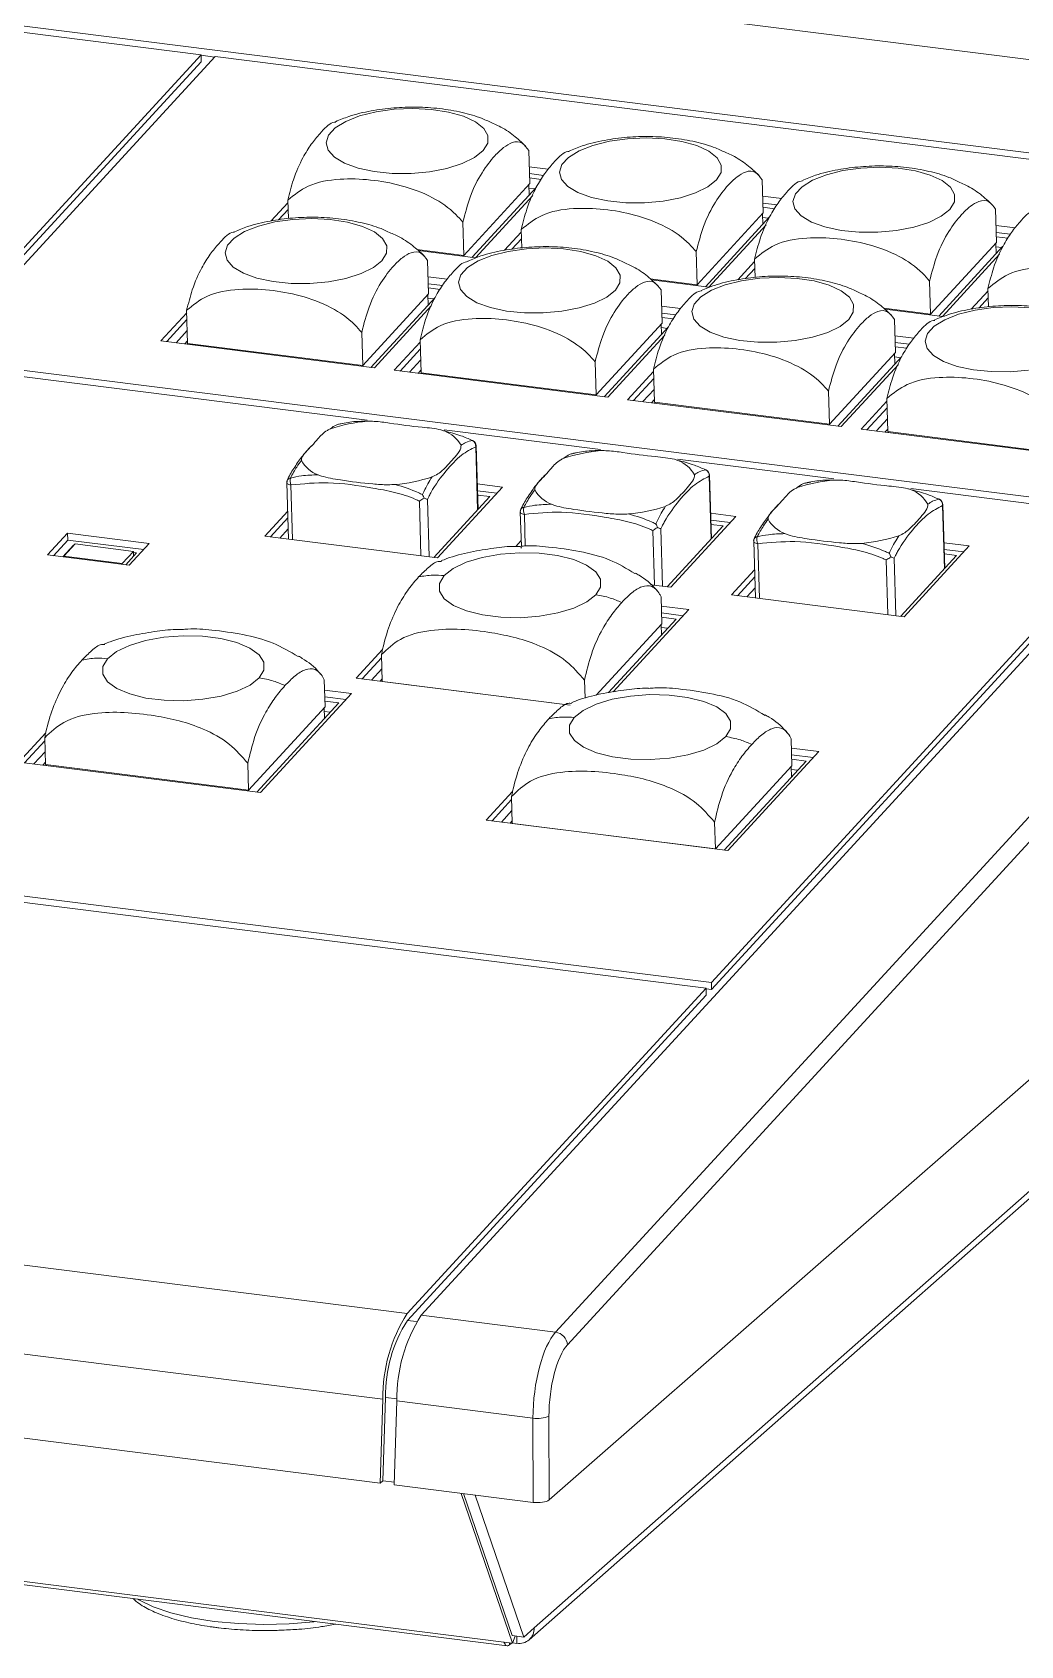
# Model space of a CAD drawing. Header units: millimetres. Extents: x 98 to 1129, y 87 to 737.
# Drawn here: x 976.7 to 1055.9, y 539.8 to 669.1 of the extents above; entities that cross this region are included whole.
import ezdxf

# ---------------------------------------------------------------- set-up
doc = ezdxf.new("R2010")
doc.units = ezdxf.units.MM

msp = doc.modelspace()

# ---------------------------------------------------------------- linework, layer by layer
at = {"color": 7, "linetype": 'Continuous', "lineweight": 15}
for p, q in [((1094.695, 662.092), (717.91, 709.563)), ((1088.548, 655.401), (711.763, 702.871)), ((746.745, 697.95), (990.234, 667.274)), ((990.234, 667.274), (967.938, 643.006)), ((990.25, 666.724), (990.234, 667.274)), ((990.25, 666.724), (967.982, 642.487)), ((969.061, 642.865), (991.356, 667.132)), ((991.328, 667.102), (990.235, 667.24)), ((991.356, 667.132), (1088.125, 654.94)), ((1007.894, 566.251), (1095.818, 661.951)), ((1016.588, 656.958), (1016.509, 659.615)), ((1018.654, 564.895), (1106.553, 660.598)), ((1107.514, 659.597), (1019.615, 563.894)), ((1018.076, 658.115), (1016.548, 658.308)), ((1016.588, 656.958), (1011.301, 651.203)), ((1017.699, 657.615), (1016.565, 657.758)), ((1017.503, 657.297), (1016.575, 657.414)), ((1035.297, 654.601), (1035.218, 657.258)), ((1011.963, 651.051), (1017.103, 656.646)), ((1012.244, 651.016), (1016.826, 656.004)), ((1016.526, 656.89), (1016.551, 656.045)), ((1016.534, 656.598), (1017.004, 656.539)), ((1036.784, 655.758), (1035.256, 655.951)), ((997.197, 655.427), (995.857, 653.968)), ((997.213, 654.877), (996.451, 654.048)), ((997.191, 655.627), (997.235, 654.152)), ((1035.297, 654.601), (1030.009, 648.846)), ((1035.234, 654.533), (1035.259, 653.688)), ((1036.407, 655.258), (1035.273, 655.401)), ((1036.211, 654.94), (1035.283, 655.057)), ((1054.005, 652.244), (1053.926, 654.9)), ((1011.301, 651.203), (1011.222, 653.859)), ((1015.905, 653.07), (1014.565, 651.611)), ((1015.899, 653.27), (1015.943, 651.795)), ((1030.671, 648.694), (1035.811, 654.289)), ((1030.952, 648.659), (1035.535, 653.647)), ((1035.243, 654.241), (1035.712, 654.182)), ((1055.493, 653.401), (1053.965, 653.594)), ((1015.921, 652.52), (1015.159, 651.69)), ((1054.005, 652.244), (1048.718, 646.489)), ((1049.379, 646.337), (1054.519, 651.932)), ((1053.942, 652.176), (1053.967, 651.331)), ((1053.951, 651.884), (1054.421, 651.825)), ((1055.116, 652.901), (1053.981, 653.044)), ((1054.919, 652.583), (1053.991, 652.7)), ((1011.301, 651.203), (1007.542, 651.677)), ((1007.633, 651.597), (1012.244, 651.016)), ((1008.481, 648.134), (1008.402, 650.79)), ((1011.274, 651.138), (1011.272, 651.207)), ((1030.009, 648.846), (1029.93, 651.502)), ((1034.613, 650.713), (1033.273, 649.254)), ((1034.607, 650.913), (1034.651, 649.438)), ((1049.66, 646.302), (1054.243, 651.29)), ((1009.969, 649.291), (1008.441, 649.483)), ((1030.009, 648.846), (1026.25, 649.32)), ((1026.341, 649.24), (1030.952, 648.659)), ((1034.629, 650.163), (1033.867, 649.333)), ((1008.481, 648.134), (1003.193, 642.379)), ((1008.418, 648.066), (1008.443, 647.221)), ((1009.592, 648.791), (1008.457, 648.934)), ((1009.395, 648.473), (1008.467, 648.59)), ((1018.138, 551.451), (1128.955, 648.419)), ((1027.189, 645.777), (1027.11, 648.433)), ((1029.983, 648.781), (1029.981, 648.85)), ((1048.718, 646.489), (1048.638, 649.145)), ((1053.321, 648.356), (1051.981, 646.897)), ((1053.315, 648.556), (1053.359, 647.081)), ((935.197, 646.618), (1003.552, 638.006)), ((989.089, 646.602), (987.018, 644.348)), ((989.083, 646.803), (989.162, 644.147)), ((1003.855, 642.227), (1008.995, 647.822)), ((1004.136, 642.192), (1008.719, 647.179)), ((1008.427, 647.774), (1008.897, 647.714)), ((1028.677, 646.934), (1027.149, 647.126)), ((1048.718, 646.489), (1044.958, 646.963)), ((1045.05, 646.883), (1049.66, 646.302)), ((1053.338, 647.806), (1052.575, 646.976)), ((989.105, 646.053), (987.485, 644.289)), ((1027.189, 645.777), (1021.902, 640.022)), ((1022.563, 639.87), (1027.704, 645.465)), ((1027.126, 645.709), (1027.152, 644.864)), ((1027.135, 645.417), (1027.605, 645.357)), ((1028.3, 646.434), (1027.165, 646.577)), ((1028.103, 646.116), (1027.176, 646.233)), ((1045.898, 643.42), (1045.818, 646.076)), ((1048.691, 646.424), (1048.689, 646.493)), ((987.018, 644.348), (1004.136, 642.192)), ((989.132, 645.173), (988.234, 644.195)), ((988.934, 644.107), (989.156, 644.348)), ((1003.193, 642.379), (989.162, 644.147)), ((989.227, 644.138), (989.229, 644.07)), ((1003.193, 642.379), (1003.114, 645.035)), ((1007.797, 644.245), (1005.726, 641.991)), ((1007.791, 644.446), (1007.871, 641.79)), ((1022.844, 639.835), (1027.427, 644.822)), ((1047.385, 644.577), (1045.857, 644.769)), ((1047.008, 644.077), (1045.874, 644.22)), ((1065.829, 630.673), (969.061, 642.865)), ((1007.814, 643.696), (1006.194, 641.932)), ((1007.84, 642.815), (1006.942, 641.838)), ((1045.898, 643.42), (1040.61, 637.665)), ((1041.272, 637.513), (1046.412, 643.108)), ((1045.835, 643.352), (1045.86, 642.507)), ((1045.843, 643.06), (1046.313, 643)), ((1046.812, 643.759), (1045.884, 643.876)), ((1003.167, 642.314), (1003.165, 642.382)), ((1005.726, 641.991), (1022.844, 639.835)), ((1007.643, 641.75), (1007.865, 641.991)), ((1021.902, 640.022), (1007.871, 641.79)), ((1007.936, 641.781), (1007.938, 641.713)), ((1021.902, 640.022), (1021.823, 642.678)), ((1026.506, 641.888), (1024.435, 639.634)), ((1026.5, 642.089), (1026.579, 639.433)), ((1041.553, 637.477), (1046.135, 642.465)), ((1026.522, 641.339), (1024.902, 639.575)), ((1026.548, 640.458), (1025.65, 639.481)), ((1040.61, 637.665), (1040.531, 640.321)), ((653.935, 639.93), (1030.72, 592.459)), ((1021.875, 639.957), (1021.873, 640.025)), ((1024.435, 639.634), (1041.553, 637.477)), ((1026.351, 639.393), (1026.573, 639.634)), ((1040.61, 637.665), (1026.579, 639.433)), ((1026.644, 639.424), (1026.646, 639.356)), ((1045.214, 639.531), (1043.143, 637.277)), ((1045.23, 638.982), (1043.61, 637.218)), ((1045.208, 639.732), (1045.287, 637.076)), ((1001.711, 637.749), (1001.307, 637.666)), ((1040.584, 637.6), (1040.582, 637.668)), ((1045.257, 638.101), (1044.359, 637.124)), ((1009.72, 637.229), (1022.26, 635.649)), ((1043.143, 637.277), (1060.261, 635.12)), ((1045.059, 637.036), (1045.281, 637.277)), ((1059.318, 635.308), (1045.287, 637.076)), ((1045.352, 637.067), (1045.354, 636.999)), ((1012.441, 630.841), (1012.289, 635.936)), ((1020.42, 635.392), (1020.016, 635.309)), ((1028.429, 634.872), (1040.968, 633.292)), ((997.123, 632.983), (997.258, 628.461)), ((1009.187, 626.958), (1014.404, 632.636)), ((1014.404, 632.636), (1012.38, 632.891)), ((1031.15, 628.484), (1030.998, 633.579)), ((1039.128, 633.035), (1038.724, 632.952)), ((1047.137, 632.515), (1065.406, 630.213)), ((1013.39, 631.874), (1008.906, 626.993)), ((1013.953, 632.145), (1012.397, 632.341)), ((1012.407, 631.998), (1013.39, 631.874)), ((1049.858, 626.127), (1049.706, 631.222)), ((997.191, 630.712), (995.343, 628.702)), ((997.207, 630.163), (995.81, 628.643)), ((1015.831, 630.626), (1015.913, 627.888)), ((1027.896, 624.6), (1033.113, 630.279)), ((1033.113, 630.279), (1031.089, 630.534)), ((1032.662, 629.788), (1031.105, 629.984)), ((1065.406, 630.213), (1031.143, 592.92)), ((979.541, 628.94), (977.937, 627.194)), ((986.089, 628.115), (979.541, 628.94)), ((979.557, 628.39), (979.541, 628.94)), ((995.343, 628.702), (1009.187, 626.958)), ((996.559, 628.549), (997.233, 629.283)), ((1027.615, 624.636), (1032.099, 629.517)), ((1032.099, 629.517), (1031.115, 629.641)), ((1065.423, 629.663), (1031.16, 592.37)), ((977.937, 627.194), (984.485, 626.369)), ((979.557, 628.39), (978.404, 627.135)), ((979.153, 627.041), (980.024, 627.989)), ((980.135, 628.072), (979.236, 627.093)), ((985.638, 627.624), (979.557, 628.39)), ((980.024, 627.989), (980.055, 627.985)), ((980.025, 627.952), (980.024, 627.989)), ((984.812, 627.482), (980.135, 628.072)), ((983.913, 626.504), (984.812, 627.482)), ((985.075, 627.352), (984.204, 626.404)), ((984.485, 626.369), (986.089, 628.115)), ((984.812, 627.482), (984.824, 627.079)), ((984.815, 627.385), (985.075, 627.352)), ((1015.899, 628.355), (1015.465, 627.883)), ((1015.915, 627.806), (1015.861, 627.747)), ((1034.539, 628.269), (1034.674, 623.746)), ((1046.604, 622.243), (1051.821, 627.922)), ((1051.821, 627.922), (1049.797, 628.177)), ((1051.37, 627.431), (1049.813, 627.627)), ((1049.823, 627.284), (1050.807, 627.16)), ((979.236, 627.093), (979.238, 627.03)), ((979.236, 627.093), (983.913, 626.504)), ((983.913, 626.504), (983.915, 626.441)), ((1034.607, 625.998), (1032.76, 623.988)), ((1050.807, 627.16), (1046.323, 622.279)), ((1026.261, 624.806), (1027.896, 624.6)), ((1034.624, 625.449), (1033.227, 623.929)), ((1016.538, 540.251), (1110.891, 623.462)), ((1016.949, 541.199), (1111.378, 624.477)), ((1027.174, 621.678), (1027.11, 623.832)), ((1032.76, 623.988), (1046.604, 622.243)), ((1033.975, 623.835), (1034.65, 624.569)), ((1028.319, 622.052), (1022.903, 616.157)), ((1023.275, 616.22), (1029.333, 622.814)), ((1029.333, 622.814), (1027.132, 623.091)), ((1028.882, 622.323), (1027.149, 622.542)), ((1027.159, 622.198), (1028.319, 622.052)), ((1027.174, 621.678), (1021.913, 615.951)), ((1027.112, 621.609), (1027.137, 620.765)), ((1027.118, 621.382), (1027.643, 621.316)), ((1004.785, 619.609), (1002.673, 617.312)), ((1004.708, 618.959), (1003.141, 617.253)), ((1004.701, 619.206), (1004.765, 617.052)), ((1000.182, 615.018), (1000.118, 617.172)), ((1002.673, 617.312), (1019.833, 615.15)), ((1003.889, 617.158), (1004.734, 618.078)), ((1004.59, 617.07), (1004.759, 617.254)), ((1019.837, 615.153), (1004.765, 617.052)), ((1004.83, 617.044), (1004.83, 617.04)), ((1021.02, 615.705), (1020.977, 617.156)), ((994.992, 608.155), (1002.288, 616.097)), ((1002.288, 616.097), (1000.142, 616.368)), ((1001.838, 615.607), (1000.159, 615.818)), ((1000.182, 615.018), (994.049, 608.343)), ((1001.274, 615.335), (994.711, 608.191)), ((1000.12, 614.95), (1000.145, 614.106)), ((1000.128, 614.658), (1000.598, 614.599)), ((1000.169, 615.474), (1001.274, 615.335)), ((629.987, 613.863), (1006.771, 566.392)), ((977.793, 612.95), (975.629, 610.595)), ((977.716, 612.299), (976.096, 610.536)), ((977.709, 612.547), (977.773, 610.393)), ((1037.599, 610.304), (1037.535, 612.458)), ((1039.758, 611.441), (1037.557, 611.718)), ((975.629, 610.595), (994.992, 608.155)), ((976.844, 610.442), (977.742, 611.419)), ((977.545, 610.353), (977.767, 610.595)), ((994.049, 608.343), (977.773, 610.393)), ((977.838, 610.385), (977.84, 610.316)), ((994.049, 608.343), (993.985, 610.496)), ((1032.18, 603.534), (1038.744, 610.679)), ((1032.461, 603.499), (1039.758, 611.441)), ((1039.307, 610.95), (1037.573, 611.168)), ((1038.744, 610.679), (1037.583, 610.825)), ((1031.143, 592.92), (900.934, 609.324)), ((1037.599, 610.304), (1031.466, 603.628)), ((1037.536, 610.236), (1037.561, 609.391)), ((1037.543, 610.009), (1038.068, 609.942)), ((994.022, 608.277), (994.02, 608.346)), ((1015.209, 608.236), (1013.098, 605.938)), ((1015.125, 607.833), (1015.189, 605.679)), ((1004.822, 559.526), (628.037, 606.997)), ((1015.132, 607.585), (1013.565, 605.879)), ((1015.159, 606.705), (1014.314, 605.785)), ((1013.098, 605.938), (1032.461, 603.499)), ((1015.014, 605.697), (1015.183, 605.881)), ((1031.466, 603.628), (1015.189, 605.679)), ((1015.254, 605.671), (1015.254, 605.667)), ((1031.466, 603.628), (1031.401, 605.782)), ((1031.437, 603.628), (1031.437, 603.632)), ((1004.608, 552.8), (627.823, 600.27)), ((1030.72, 592.459), (1006.771, 566.392)), ((1030.737, 591.91), (1030.72, 592.459)), ((1031.16, 592.37), (1030.721, 592.425)), ((1031.16, 592.37), (1031.143, 592.92)), ((1030.737, 591.91), (1006.788, 565.843)), ((1014.519, 540.064), (643.495, 586.808)), ((643.742, 586.514), (1014.766, 539.77)), ((1007.894, 566.251), (1018.654, 564.895)), ((1004.822, 559.526), (1004.608, 552.8)), ((1005.033, 559.663), (1004.821, 552.988)), ((1005.73, 552.659), (1005.945, 559.385)), ((1016.842, 558.012), (1005.945, 559.385)), ((1016.852, 551.257), (1016.842, 558.012)), ((1018.128, 558.155), (1018.138, 551.451)), ((1004.608, 552.8), (1004.821, 552.988)), ((1005.737, 552.872), (1004.821, 552.988)), ((1016.852, 551.257), (1005.73, 552.659)), ((1011.099, 551.982), (1015.201, 539.978)), ((1015.175, 540.577), (1011.286, 551.959)), ((1016.111, 540.46), (1012.222, 551.841)), ((1016.111, 540.46), (1015.175, 540.577)), ((1015.409, 540.548), (1015.201, 539.978)), ((1016.111, 540.46), (1016.949, 541.199)), ((1015.201, 539.978), (1014.519, 540.064)), ((1015.118, 539.988), (1014.954, 539.844)), ((1015.546, 539.961), (1015.211, 540.004))]:
    msp.add_line(p, q, dxfattribs=at)
at = {"color": 8, "linetype": 'Continuous', "lineweight": 15}
for p, q in [((1012.408, 630.805), (1012.257, 635.863)), ((997.446, 632.806), (997.577, 628.42)), ((1031.116, 628.448), (1030.966, 633.506)), ((1007.867, 627.124), (1007.736, 631.509)), ((1008.38, 631.642), (1008.517, 627.042)), ((1049.825, 626.091), (1049.674, 631.149)), ((1016.155, 630.449), (1016.23, 627.91)), ((1026.575, 624.767), (1026.444, 629.152)), ((1027.088, 629.285), (1027.225, 624.685)), ((1034.863, 628.092), (1034.994, 623.706)), ((1045.283, 622.41), (1045.153, 626.795)), ((1045.797, 626.928), (1045.934, 622.328)), ((1006.788, 565.843), (1007.518, 565.751)), ((1005.033, 559.663), (1005.951, 559.548)), ((1014.954, 539.844), (1014.954, 540.009)), ((1015.546, 540.531), (1015.546, 539.961))]:
    msp.add_line(p, q, dxfattribs=at)
at = {"color": 7, "linetype": 'Continuous', "lineweight": 15, "flags": 128}
for points in [[(1012.848, 659.603), (1012.156, 659.048), (1011.173, 658.565), (1009.953, 658.179), (1008.561, 657.911), (1007.072, 657.775), (1005.567, 657.78), (1004.127, 657.924), (1002.829, 658.199), (1001.744, 658.592), (1000.929, 659.08), (1000.429, 659.638), (1000.271, 660.236), (1000.463, 660.84), (1000.995, 661.419), (1001.838, 661.941), (1002.947, 662.379), (1004.262, 662.708), (1005.712, 662.911), (1007.219, 662.977), (1008.702, 662.903), (1010.08, 662.692), (1011.28, 662.355), (1012.237, 661.912), (1012.898, 661.385), (1013.23, 660.803), (1013.213, 660.198), (1012.848, 659.603)], [(1031.556, 657.246), (1030.864, 656.691), (1029.881, 656.208), (1028.661, 655.822), (1027.269, 655.554), (1025.781, 655.418), (1024.276, 655.423), (1022.835, 655.566), (1021.537, 655.842), (1020.452, 656.235), (1019.637, 656.723), (1019.137, 657.281), (1018.979, 657.878), (1019.171, 658.483), (1019.703, 659.062), (1020.546, 659.584), (1021.655, 660.022), (1022.97, 660.351), (1024.42, 660.554), (1025.927, 660.62), (1027.41, 660.546), (1028.789, 660.335), (1029.988, 659.998), (1030.945, 659.555), (1031.607, 659.028), (1031.938, 658.446), (1031.921, 657.841), (1031.556, 657.246)], [(1050.265, 654.889), (1049.572, 654.334), (1048.59, 653.851), (1047.369, 653.465), (1045.978, 653.197), (1044.489, 653.061), (1042.984, 653.066), (1041.544, 653.209), (1040.246, 653.485), (1039.16, 653.878), (1038.346, 654.366), (1037.846, 654.924), (1037.687, 655.521), (1037.879, 656.126), (1038.411, 656.705), (1039.255, 657.227), (1040.364, 657.665), (1041.679, 657.994), (1043.129, 658.197), (1044.636, 658.263), (1046.118, 658.189), (1047.497, 657.978), (1048.697, 657.641), (1049.653, 657.198), (1050.315, 656.671), (1050.646, 656.089), (1050.629, 655.484), (1050.265, 654.889)], [(1004.741, 650.778), (1004.048, 650.224), (1003.066, 649.74), (1001.845, 649.354), (1000.454, 649.086), (998.965, 648.951), (997.46, 648.955), (996.02, 649.099), (994.722, 649.375), (993.636, 649.767), (992.821, 650.256), (992.322, 650.814), (992.163, 651.411), (992.355, 652.015), (992.887, 652.595), (993.731, 653.117), (994.84, 653.555), (996.155, 653.884), (997.605, 654.087), (999.112, 654.153), (1000.594, 654.078), (1001.973, 653.867), (1003.173, 653.531), (1004.129, 653.087), (1004.791, 652.56), (1005.122, 651.979), (1005.105, 651.374), (1004.741, 650.778)], [(1023.449, 648.421), (1022.757, 647.867), (1021.774, 647.383), (1020.554, 646.997), (1019.162, 646.729), (1017.673, 646.594), (1016.168, 646.598), (1014.728, 646.742), (1013.43, 647.018), (1012.344, 647.41), (1011.53, 647.899), (1011.03, 648.457), (1010.872, 649.054), (1011.064, 649.658), (1011.596, 650.238), (1012.439, 650.76), (1013.548, 651.198), (1014.863, 651.527), (1016.313, 651.73), (1017.82, 651.796), (1019.303, 651.721), (1020.681, 651.51), (1021.881, 651.174), (1022.838, 650.73), (1023.499, 650.203), (1023.831, 649.622), (1023.814, 649.017), (1023.449, 648.421)], [(1042.157, 646.064), (1041.465, 645.51), (1040.482, 645.026), (1039.262, 644.64), (1037.87, 644.372), (1036.381, 644.237), (1034.877, 644.241), (1033.436, 644.385), (1032.138, 644.661), (1031.053, 645.053), (1030.238, 645.542), (1029.738, 646.1), (1029.58, 646.697), (1029.772, 647.301), (1030.304, 647.88), (1031.147, 648.403), (1032.256, 648.841), (1033.571, 649.17), (1035.021, 649.373), (1036.528, 649.439), (1038.011, 649.364), (1039.389, 649.153), (1040.589, 648.817), (1041.546, 648.373), (1042.208, 647.846), (1042.539, 647.265), (1042.522, 646.66), (1042.157, 646.064)], [(1056.578, 642.015), (1055.09, 641.88), (1053.585, 641.884), (1052.145, 642.028), (1050.847, 642.304), (1049.761, 642.696), (1048.946, 643.185), (1048.446, 643.743), (1048.288, 644.34), (1048.48, 644.944), (1049.012, 645.523), (1049.856, 646.046), (1050.965, 646.484), (1052.28, 646.813), (1053.73, 647.016), (1055.237, 647.082), (1056.719, 647.007)], [(1012.006, 636.373), (1012.003, 636.374), (1011.987, 636.372)], [(1030.714, 634.015), (1030.711, 634.017), (1030.695, 634.014)], [(1049.422, 631.658), (1049.419, 631.66), (1049.403, 631.657)], [(1009.728, 625.535), (1010.453, 626.11), (1011.49, 626.606), (1012.777, 626.996), (1014.24, 627.257), (1015.795, 627.372), (1017.35, 627.337), (1018.816, 627.152), (1020.107, 626.829), (1021.148, 626.386), (1021.879, 625.849), (1022.257, 625.25), (1022.26, 624.622), (1021.889, 624.003)], [(1021.889, 624.003), (1021.164, 623.428), (1020.127, 622.932), (1018.84, 622.542), (1017.377, 622.281), (1015.822, 622.166), (1014.267, 622.201), (1012.801, 622.386), (1011.51, 622.709), (1010.469, 623.152), (1009.738, 623.689), (1009.36, 624.288), (1009.357, 624.916), (1009.728, 625.535)], [(982.736, 618.876), (983.461, 619.45), (984.498, 619.947), (985.785, 620.337), (987.248, 620.597), (988.803, 620.713), (990.358, 620.678), (991.824, 620.493), (993.115, 620.17), (994.156, 619.727), (994.887, 619.19), (995.265, 618.59), (995.268, 617.963), (994.897, 617.344)], [(994.897, 617.344), (994.172, 616.769), (993.135, 616.272), (991.848, 615.883), (990.385, 615.622), (988.83, 615.506), (987.275, 615.542), (985.809, 615.726), (984.518, 616.05), (983.477, 616.492), (982.746, 617.029), (982.368, 617.629), (982.365, 618.257), (982.736, 618.876)], [(1020.153, 614.162), (1020.878, 614.736), (1021.914, 615.233), (1023.201, 615.623), (1024.665, 615.883), (1026.219, 615.999), (1027.775, 615.964), (1029.24, 615.779), (1030.531, 615.456), (1031.573, 615.013), (1032.304, 614.476), (1032.682, 613.876), (1032.685, 613.249), (1032.313, 612.63)], [(1032.313, 612.63), (1031.588, 612.055), (1030.552, 611.558), (1029.265, 611.169), (1027.801, 610.908), (1026.247, 610.792), (1024.691, 610.828), (1023.226, 611.012), (1021.935, 611.335), (1020.893, 611.778), (1020.163, 612.315), (1019.785, 612.915), (1019.781, 613.543), (1020.153, 614.162)], [(1014.519, 540.064), (1014.559, 539.966), (1014.604, 539.886), (1014.654, 539.827), (1014.709, 539.788), (1014.767, 539.77), (1014.828, 539.773), (1014.89, 539.798), (1014.954, 539.844)]]:
    msp.add_lwpolyline(points, dxfattribs=at)
at = {"color": 8, "linetype": 'Continuous', "lineweight": 15, "flags": 128}
for points in [[(1012.289, 635.936), (1012.283, 635.901), (1012.257, 635.863)], [(997.446, 632.806), (997.359, 632.821), (997.281, 632.843), (997.216, 632.871), (997.167, 632.903), (997.136, 632.94), (997.123, 632.978), (997.123, 632.983)], [(1030.998, 633.579), (1030.991, 633.544), (1030.966, 633.506)], [(1049.706, 631.222), (1049.699, 631.187), (1049.674, 631.149)], [(1016.155, 630.449), (1016.067, 630.464), (1015.989, 630.486), (1015.925, 630.514), (1015.876, 630.546), (1015.844, 630.583), (1015.831, 630.621), (1015.831, 630.626)], [(1034.863, 628.092), (1034.775, 628.107), (1034.697, 628.129), (1034.633, 628.157), (1034.584, 628.189), (1034.552, 628.226), (1034.54, 628.264), (1034.539, 628.269)], [(985.178, 543.497), (985.247, 543.456), (986.392, 542.896), (987.811, 542.411), (989.462, 542.016), (991.293, 541.722), (993.25, 541.539), (995.273, 541.471), (997.299, 541.522), (999.269, 541.689), (999.402, 541.705)]]:
    msp.add_lwpolyline(points, dxfattribs=at)
at = {"color": 7, "linetype": 'Continuous', "lineweight": 15}
for centre, radius, start, end in [((1004.662, 625.118), 12.841, 94.91646, 108.40728), ((1008.806, 634.693), 2.614, 29.5746, 69.00981), ((1011.745, 635.917), 0.515, 353.96872, 62.07439), ((1011.79, 635.921), 0.5, 1.70723, 64.4278), ((1023.371, 622.761), 12.842, 94.9166, 108.40714), ((1000.552, 636.057), 2.614, 209.57473, 249.01015), ((1027.514, 632.336), 2.614, 29.57425, 69.01016), ((1030.454, 633.56), 0.515, 353.97296, 62.07243), ((1030.498, 633.564), 0.5, 1.70723, 64.4278), ((997.623, 632.997), 0.5, 154.50272, 181.70723), ((998.271, 633.152), 0.894, 166.45166, 202.77942), ((1004.696, 645.632), 12.841, 274.91635, 288.40757), ((1019.26, 633.7), 2.614, 209.57513, 249.00975), ((1042.079, 620.404), 12.841, 94.91642, 108.40749), ((1046.223, 629.978), 2.614, 29.57535, 69.00956), ((1023.404, 643.274), 12.841, 274.91623, 288.40769), ((1049.162, 631.203), 0.515, 353.96938, 62.07601), ((1049.206, 631.207), 0.5, 1.70723, 64.4278), ((1016.331, 630.64), 0.5, 154.50272, 181.70723), ((1016.979, 630.795), 0.894, 166.4448, 202.78629), ((1037.968, 631.343), 2.614, 209.57403, 249.01035), ((1035.039, 628.283), 0.5, 154.50272, 181.70723), ((1035.687, 628.438), 0.894, 166.4467, 202.78438), ((1042.112, 640.918), 12.841, 274.91641, 288.40734), ((1016.988, 559.782), 12.168, 147.09497, 181.2044), ((1015.982, 559.893), 10.951, 147.09484, 181.20447), ((1018.11, 559.641), 12.168, 147.09497, 181.2044), ((1018.501, 563.787), 1.119, 5.47343, 82.16985), ((1017.205, 560.601), 2.614, 262.00382, 290.66378), ((1015.729, 541.169), 1.221, 261.39883, 1.41996)]:
    msp.add_arc(centre, radius, start, end, dxfattribs=at)
at = {"color": 8, "linetype": 'Continuous', "lineweight": 15}
for centre, radius, start, end in [((997.421, 633.078), 0.284, 93.97553, 151.68524), ((1016.131, 630.719), 0.286, 94.19539, 151.46161), ((1034.839, 628.362), 0.286, 94.19819, 151.4588)]:
    msp.add_arc(centre, radius, start, end, dxfattribs=at)
at = {"color": 7, "linetype": 'Continuous', "lineweight": 15}
for centre, major_axis, ratio, start_param, end_param in [((1018.981, 559.379), (0.581, 5.974), 0.3446999, 0.4289009, 1.8351393), ((1019.915, 559.294), (0.456, 4.982), 0.3469119, 0.4268533, 1.8330918), ((1017.204, 551.571), (1, 0), 0.3348056, 4.3526198, 5.9177874)]:
    msp.add_ellipse(centre, major_axis=major_axis, ratio=ratio, start_param=start_param, end_param=end_param, dxfattribs=at)
for points, knots in [([(1013.657, 661.769), (1013.365, 661.909), (1012.576, 662.287), (1011.143, 662.689), (1009.381, 663), (1007.528, 663.114), (1005.674, 663.053), (1003.839, 662.801), (1002.266, 662.448), (1001.37, 662.067), (1001.025, 661.92)], [0, 0, 0, 0, 0.0781165, 0.2113512, 0.353409, 0.4921999, 0.6284359, 0.7663633, 0.9100121, 1, 1, 1, 1]), ([(1001.037, 661.891), (1000.961, 661.882), (1000.549, 661.837), (999.876, 661.104), (999.071, 660.151), (998.344, 658.983), (997.666, 657.498), (997.333, 656.188), (997.191, 655.627)], [0, 0, 0, 0, 0.0567129, 0.3069664, 0.4718709, 0.6395977, 0.8456987, 1, 1, 1, 1]), ([(1016.242, 659.982), (1015.931, 660.269), (1015.278, 660.872), (1014.393, 661.449), (1013.815, 661.7), (1013.657, 661.769)], [0, 0, 0, 0, 0.3978011, 0.8353366, 1, 1, 1, 1]), ([(1011.222, 653.859), (1011.407, 654.559), (1011.828, 656.153), (1012.759, 657.919), (1013.671, 659.108), (1014.487, 659.885), (1015.234, 660.329), (1015.955, 660.364), (1016.343, 659.839), (1016.509, 659.615)], [0, 0, 0, 0, 0.1399621, 0.3190156, 0.4996804, 0.6187294, 0.739816, 0.8886059, 1, 1, 1, 1]), ([(1019.746, 659.534), (1019.67, 659.525), (1019.257, 659.48), (1018.584, 658.747), (1017.779, 657.794), (1017.052, 656.626), (1016.375, 655.141), (1016.041, 653.831), (1015.899, 653.27)], [0, 0, 0, 0, 0.0567129, 0.3069664, 0.4718709, 0.6395977, 0.8456987, 1, 1, 1, 1]), ([(1032.365, 659.412), (1032.074, 659.552), (1031.284, 659.93), (1029.851, 660.332), (1028.089, 660.643), (1026.237, 660.757), (1024.382, 660.696), (1022.548, 660.444), (1020.975, 660.091), (1020.078, 659.71), (1019.733, 659.563)], [0, 0, 0, 0, 0.07811649, 0.21135011, 0.35340904, 0.49219994, 0.62843491, 0.76636324, 0.9100121, 1, 1, 1, 1]), ([(1034.95, 657.625), (1034.639, 657.912), (1033.986, 658.515), (1033.102, 659.092), (1032.523, 659.343), (1032.365, 659.412)], [0, 0, 0, 0, 0.3978011, 0.8353366, 1, 1, 1, 1]), ([(1051.074, 657.055), (1050.782, 657.195), (1049.992, 657.573), (1048.559, 657.975), (1046.797, 658.286), (1044.945, 658.4), (1043.09, 658.339), (1041.256, 658.087), (1039.683, 657.734), (1038.786, 657.353), (1038.441, 657.206)], [0, 0, 0, 0, 0.0781175, 0.211351, 0.3534097, 0.4922005, 0.6284353, 0.7663635, 0.9100122, 1, 1, 1, 1]), ([(997.191, 655.627), (997.705, 656.043), (998.878, 656.992), (1001.283, 657.38), (1003.814, 657.309), (1006.326, 656.849), (1008.693, 656.001), (1010.349, 654.862), (1011.038, 654.071), (1011.222, 653.859)], [0, 0, 0, 0, 0.1399596, 0.3190097, 0.4793522, 0.6398198, 0.80781, 0.9487287, 1, 1, 1, 1]), ([(1029.93, 651.502), (1030.115, 652.202), (1030.537, 653.796), (1031.467, 655.562), (1032.38, 656.751), (1033.195, 657.528), (1033.942, 657.972), (1034.664, 658.007), (1035.051, 657.482), (1035.218, 657.258)], [0, 0, 0, 0, 0.1399621, 0.3190156, 0.4996804, 0.6187294, 0.739816, 0.8886059, 1, 1, 1, 1]), ([(1038.454, 657.177), (1038.378, 657.168), (1037.966, 657.123), (1037.293, 656.39), (1036.487, 655.437), (1035.761, 654.269), (1035.083, 652.784), (1034.75, 651.474), (1034.607, 650.913)], [0, 0, 0, 0, 0.0567129, 0.3069664, 0.4718709, 0.6395977, 0.8456987, 1, 1, 1, 1]), ([(1053.658, 655.268), (1053.347, 655.555), (1052.695, 656.158), (1051.81, 656.735), (1051.232, 656.986), (1051.074, 657.055)], [0, 0, 0, 0, 0.3978028, 0.8353401, 1, 1, 1, 1]), ([(1048.638, 649.145), (1048.823, 649.845), (1049.245, 651.439), (1050.175, 653.205), (1051.088, 654.394), (1051.904, 655.171), (1052.651, 655.615), (1053.372, 655.65), (1053.76, 655.125), (1053.926, 654.9)], [0, 0, 0, 0, 0.1399621, 0.3190156, 0.4996804, 0.6187294, 0.739816, 0.8886059, 1, 1, 1, 1]), ([(1015.899, 653.27), (1016.413, 653.686), (1017.586, 654.635), (1019.991, 655.023), (1022.522, 654.952), (1025.034, 654.492), (1027.401, 653.644), (1029.058, 652.505), (1029.746, 651.714), (1029.93, 651.502)], [0, 0, 0, 0, 0.1399589, 0.3190098, 0.4793523, 0.639819, 0.8078092, 0.9487287, 1, 1, 1, 1]), ([(1057.162, 654.82), (1057.086, 654.811), (1056.674, 654.766), (1056.001, 654.033), (1055.195, 653.08), (1054.469, 651.912), (1053.791, 650.427), (1053.458, 649.117), (1053.315, 648.556)], [0, 0, 0, 0, 0.0567129, 0.3069664, 0.4718709, 0.6395977, 0.8456987, 1, 1, 1, 1]), ([(992.93, 653.066), (992.854, 653.058), (992.442, 653.013), (991.769, 652.28), (990.963, 651.327), (990.237, 650.159), (989.559, 648.674), (989.226, 647.364), (989.083, 646.803)], [0, 0, 0, 0, 0.0567127, 0.3069664, 0.4718709, 0.6395978, 0.8456988, 1, 1, 1, 1]), ([(1005.55, 652.945), (1005.258, 653.084), (1004.468, 653.463), (1003.035, 653.865), (1001.273, 654.175), (999.421, 654.29), (997.566, 654.229), (995.732, 653.976), (994.159, 653.624), (993.262, 653.242), (992.917, 653.096)], [0, 0, 0, 0, 0.07811648, 0.2113512, 0.35340901, 0.49219988, 0.62843589, 0.76636334, 0.91001211, 1, 1, 1, 1]), ([(1008.134, 651.158), (1007.823, 651.445), (1007.171, 652.048), (1006.286, 652.625), (1005.708, 652.876), (1005.55, 652.945)], [0, 0, 0, 0, 0.3978012, 0.8353368, 1, 1, 1, 1]), ([(1024.258, 650.588), (1023.966, 650.727), (1023.177, 651.106), (1021.744, 651.508), (1019.981, 651.818), (1018.129, 651.933), (1016.274, 651.872), (1014.44, 651.619), (1012.867, 651.267), (1011.971, 650.885), (1011.625, 650.739)], [0, 0, 0, 0, 0.0781165, 0.2113501, 0.353409, 0.4921999, 0.6284349, 0.7663633, 0.9100121, 1, 1, 1, 1]), ([(1034.607, 650.913), (1035.122, 651.329), (1036.294, 652.278), (1038.699, 652.666), (1041.23, 652.595), (1043.742, 652.135), (1046.109, 651.287), (1047.766, 650.148), (1048.455, 649.357), (1048.638, 649.145)], [0, 0, 0, 0, 0.1399596, 0.3190097, 0.4793522, 0.639819, 0.8078092, 0.9487287, 1, 1, 1, 1]), ([(1003.114, 645.035), (1003.299, 645.734), (1003.721, 647.329), (1004.651, 649.095), (1005.564, 650.283), (1006.38, 651.06), (1007.127, 651.505), (1007.848, 651.54), (1008.236, 651.015), (1008.402, 650.79)], [0, 0, 0, 0, 0.1399621, 0.3190154, 0.4996802, 0.6187292, 0.7398159, 0.8886058, 1, 1, 1, 1]), ([(1011.638, 650.709), (1011.562, 650.701), (1011.15, 650.656), (1010.477, 649.923), (1009.671, 648.97), (1008.945, 647.802), (1008.267, 646.317), (1007.934, 645.007), (1007.791, 644.446)], [0, 0, 0, 0, 0.0567127, 0.3069664, 0.4718709, 0.6395978, 0.8456988, 1, 1, 1, 1]), ([(1026.842, 648.801), (1026.532, 649.088), (1025.879, 649.691), (1024.994, 650.268), (1024.416, 650.519), (1024.258, 650.588)], [0, 0, 0, 0, 0.3978012, 0.8353368, 1, 1, 1, 1]), ([(1021.823, 642.678), (1022.008, 643.377), (1022.429, 644.972), (1023.36, 646.738), (1024.272, 647.926), (1025.088, 648.703), (1025.835, 649.148), (1026.556, 649.183), (1026.944, 648.658), (1027.11, 648.433)], [0, 0, 0, 0, 0.1399621, 0.3190154, 0.4996802, 0.6187292, 0.7398159, 0.8886058, 1, 1, 1, 1]), ([(1042.966, 648.231), (1042.674, 648.37), (1041.885, 648.749), (1040.452, 649.151), (1038.69, 649.461), (1036.837, 649.576), (1034.983, 649.515), (1033.149, 649.262), (1031.576, 648.909), (1030.679, 648.528), (1030.334, 648.382)], [0, 0, 0, 0, 0.0781175, 0.211351, 0.3534097, 0.4922005, 0.6284353, 0.7663636, 0.9100122, 1, 1, 1, 1]), ([(1053.315, 648.556), (1053.83, 648.972), (1055.003, 649.921), (1057.407, 650.309), (1059.938, 650.238), (1062.45, 649.778), (1064.817, 648.93), (1066.474, 647.791), (1067.163, 647), (1067.347, 646.788)], [0, 0, 0, 0, 0.1399596, 0.3190097, 0.4793522, 0.6398198, 0.8078092, 0.9487287, 1, 1, 1, 1]), ([(989.083, 646.803), (989.598, 647.219), (990.77, 648.167), (993.175, 648.556), (995.706, 648.484), (998.218, 648.025), (1000.585, 647.177), (1002.242, 646.038), (1002.931, 645.246), (1003.114, 645.035)], [0, 0, 0, 0, 0.1399596, 0.3190097, 0.4793522, 0.6398198, 0.80781, 0.9487287, 1, 1, 1, 1]), ([(1030.347, 648.352), (1030.27, 648.344), (1029.858, 648.299), (1029.185, 647.566), (1028.38, 646.613), (1027.653, 645.445), (1026.976, 643.96), (1026.642, 642.65), (1026.5, 642.089)], [0, 0, 0, 0, 0.0567127, 0.3069664, 0.4718709, 0.6395978, 0.8456988, 1, 1, 1, 1]), ([(1045.551, 646.444), (1045.24, 646.731), (1044.587, 647.334), (1043.702, 647.911), (1043.124, 648.162), (1042.966, 648.231)], [0, 0, 0, 0, 0.3978029, 0.8353403, 1, 1, 1, 1]), ([(1040.531, 640.321), (1040.716, 641.02), (1041.137, 642.615), (1042.068, 644.381), (1042.98, 645.569), (1043.796, 646.346), (1044.543, 646.79), (1045.264, 646.826), (1045.652, 646.301), (1045.818, 646.076)], [0, 0, 0, 0, 0.1399621, 0.3190154, 0.4996802, 0.6187292, 0.7398159, 0.8886058, 1, 1, 1, 1]), ([(1061.674, 645.874), (1061.383, 646.013), (1060.593, 646.392), (1059.16, 646.794), (1057.398, 647.104), (1055.546, 647.219), (1053.691, 647.158), (1051.857, 646.905), (1050.284, 646.552), (1049.387, 646.171), (1049.042, 646.025)], [0, 0, 0, 0, 0.0781175, 0.2113512, 0.353409, 0.4921998, 0.6284358, 0.7663632, 0.9100128, 1, 1, 1, 1]), ([(1007.791, 644.446), (1008.306, 644.862), (1009.479, 645.81), (1011.883, 646.199), (1014.414, 646.127), (1016.926, 645.668), (1019.293, 644.82), (1020.95, 643.681), (1021.639, 642.889), (1021.823, 642.678)], [0, 0, 0, 0, 0.1399589, 0.3190098, 0.4793523, 0.639819, 0.8078092, 0.9487287, 1, 1, 1, 1]), ([(1049.055, 645.995), (1048.979, 645.987), (1048.566, 645.942), (1047.894, 645.209), (1047.088, 644.256), (1046.362, 643.088), (1045.684, 641.603), (1045.351, 640.293), (1045.208, 639.732)], [0, 0, 0, 0, 0.0567127, 0.3069664, 0.4718709, 0.6395978, 0.8456988, 1, 1, 1, 1]), ([(1026.5, 642.089), (1027.014, 642.505), (1028.187, 643.453), (1030.592, 643.842), (1033.123, 643.77), (1035.635, 643.311), (1038.002, 642.463), (1039.658, 641.324), (1040.347, 640.532), (1040.531, 640.321)], [0, 0, 0, 0, 0.1399597, 0.3190097, 0.4793522, 0.639819, 0.8078092, 0.9487287, 1, 1, 1, 1]), ([(1045.208, 639.732), (1045.722, 640.148), (1046.895, 641.096), (1049.3, 641.485), (1051.831, 641.413), (1054.343, 640.954), (1056.71, 640.106), (1058.367, 638.967), (1059.055, 638.175), (1059.239, 637.964)], [0, 0, 0, 0, 0.1399596, 0.3190097, 0.4793522, 0.6398199, 0.8078092, 0.9487287, 1, 1, 1, 1]), ([(1001.305, 637.679), (1001.227, 637.66), (1000.998, 637.605), (1000.763, 637.423), (1000.607, 637.302)], [0, 0, 0, 0, 0.3369158, 1, 1, 1, 1]), ([(1003.562, 637.912), (1003.257, 637.912), (1002.517, 637.913), (1001.809, 637.783), (1001.393, 637.706)], [0, 0, 0, 0, 0.4122283, 1, 1, 1, 1]), ([(1009.743, 637.133), (1009.654, 637.162), (1009.146, 637.323), (1007.603, 637.449), (1005.838, 637.683), (1004.361, 637.908), (1003.748, 637.911), (1003.562, 637.912)], [0, 0, 0, 0, 0.054155, 0.30843, 0.7251457, 0.9167103, 1, 1, 1, 1]), ([(1000.607, 637.302), (1000.526, 637.262), (1000.062, 637.035), (999.479, 636.331), (998.801, 635.614), (998.295, 635.07), (998.282, 634.838), (998.278, 634.767)], [0, 0, 0, 0, 0.0541543, 0.3084286, 0.7251449, 0.9167084, 1, 1, 1, 1]), ([(1011.987, 636.372), (1011.684, 636.504), (1010.952, 636.824), (1010.19, 637.019), (1009.743, 637.133)], [0, 0, 0, 0, 0.4125336, 1, 1, 1, 1]), ([(1011.08, 635.983), (1011.206, 636.066), (1011.513, 636.269), (1011.811, 636.333), (1011.987, 636.372)], [0, 0, 0, 0, 0.412228, 1, 1, 1, 1]), ([(999.079, 635.935), (999.066, 635.921), (998.805, 635.649), (998.332, 635.104), (997.69, 634.182), (997.284, 633.506), (997.114, 633.083), (997.103, 633.055)], [0, 0, 0, 0, 0.0201869, 0.3878409, 0.7034472, 0.9807399, 1, 1, 1, 1]), ([(1012.257, 635.863), (1011.877, 635.67), (1011.084, 635.269), (1009.87, 633.975), (1008.987, 632.799), (1008.507, 631.903), (1008.416, 631.716), (1008.38, 631.642)], [0, 0, 0, 0, 0.2922566, 0.6094582, 0.9244256, 0.9700496, 1, 1, 1, 1]), ([(1008.751, 633.448), (1008.832, 633.483), (1009.296, 633.686), (1009.884, 634.25), (1010.562, 634.981), (1011.064, 635.645), (1011.076, 635.904), (1011.08, 635.983)], [0, 0, 0, 0, 0.05415428, 0.30842857, 0.72514474, 0.91670826, 1, 1, 1, 1]), ([(1019.316, 634.945), (1019.234, 634.905), (1018.771, 634.678), (1018.187, 633.974), (1017.509, 633.257), (1017.003, 632.713), (1016.99, 632.481), (1016.986, 632.41)], [0, 0, 0, 0, 0.0541536, 0.3084284, 0.7251451, 0.916709, 1, 1, 1, 1]), ([(1020.013, 635.322), (1019.936, 635.303), (1019.706, 635.248), (1019.471, 635.066), (1019.316, 634.945)], [0, 0, 0, 0, 0.336916, 1, 1, 1, 1]), ([(1022.27, 635.555), (1021.965, 635.555), (1021.225, 635.556), (1020.518, 635.426), (1020.102, 635.349)], [0, 0, 0, 0, 0.4122307, 1, 1, 1, 1]), ([(1028.451, 634.776), (1028.362, 634.805), (1027.855, 634.966), (1026.311, 635.092), (1024.546, 635.326), (1023.069, 635.551), (1022.456, 635.554), (1022.27, 635.555)], [0, 0, 0, 0, 0.054155, 0.3084278, 0.7251458, 0.9167081, 1, 1, 1, 1]), ([(998.278, 634.767), (998.154, 634.599), (997.853, 634.191), (997.569, 633.668), (997.402, 633.361)], [0, 0, 0, 0, 0.4122277, 1, 1, 1, 1]), ([(1030.695, 634.014), (1030.393, 634.147), (1029.66, 634.467), (1028.898, 634.662), (1028.451, 634.776)], [0, 0, 0, 0, 0.4125336, 1, 1, 1, 1]), ([(1029.788, 633.626), (1029.915, 633.709), (1030.222, 633.912), (1030.52, 633.976), (1030.695, 634.014)], [0, 0, 0, 0, 0.4122282, 1, 1, 1, 1]), ([(997.402, 633.361), (997.698, 633.425), (998.416, 633.58), (999.171, 633.603), (999.615, 633.617)], [0, 0, 0, 0, 0.4125313, 1, 1, 1, 1]), ([(1007.736, 631.509), (1007.637, 631.555), (1006.989, 631.856), (1005.737, 632.254), (1003.389, 632.665), (1000.579, 633.109), (998.432, 632.901), (997.446, 632.806)], [0, 0, 0, 0, 0.0299592, 0.1960885, 0.362863, 0.7076537, 1, 1, 1, 1]), ([(999.615, 633.617), (999.704, 633.584), (1000.212, 633.399), (1001.76, 633.133), (1003.524, 632.912), (1004.998, 632.807), (1005.611, 632.831), (1005.796, 632.838)], [0, 0, 0, 0, 0.0541529, 0.3084279, 0.7251436, 0.9167081, 1, 1, 1, 1]), ([(1005.796, 632.838), (1006.433, 632.648), (1007.179, 632.426), (1007.891, 632.077), (1007.995, 632.027)], [0, 0, 0, 0, 0.8546538, 1, 1, 1, 1]), ([(1007.995, 632.027), (1008.03, 632.106), (1008.272, 632.652), (1008.53, 633.081), (1008.751, 633.448)], [0, 0, 0, 0, 0.1453421, 1, 1, 1, 1]), ([(1017.788, 633.578), (1017.774, 633.564), (1017.513, 633.292), (1017.04, 632.747), (1016.398, 631.825), (1015.992, 631.149), (1015.822, 630.726), (1015.811, 630.698)], [0, 0, 0, 0, 0.0201869, 0.3878409, 0.7034472, 0.9807399, 1, 1, 1, 1]), ([(1016.986, 632.41), (1016.862, 632.242), (1016.561, 631.834), (1016.277, 631.311), (1016.11, 631.004)], [0, 0, 0, 0, 0.4122277, 1, 1, 1, 1]), ([(1030.966, 633.506), (1030.585, 633.313), (1029.792, 632.912), (1028.578, 631.618), (1027.696, 630.442), (1027.215, 629.546), (1027.124, 629.359), (1027.088, 629.285)], [0, 0, 0, 0, 0.2922566, 0.6094582, 0.9244256, 0.9700496, 1, 1, 1, 1]), ([(1027.459, 631.091), (1027.54, 631.126), (1028.005, 631.329), (1028.592, 631.893), (1029.27, 632.624), (1029.772, 633.288), (1029.784, 633.547), (1029.788, 633.626)], [0, 0, 0, 0, 0.05415428, 0.30842857, 0.72514474, 0.91670826, 1, 1, 1, 1]), ([(1038.024, 632.588), (1037.942, 632.548), (1037.479, 632.321), (1036.896, 631.617), (1036.217, 630.9), (1035.711, 630.356), (1035.699, 630.123), (1035.695, 630.053)], [0, 0, 0, 0, 0.0541543, 0.3084286, 0.7251449, 0.9167084, 1, 1, 1, 1]), ([(1038.721, 632.965), (1038.644, 632.946), (1038.414, 632.891), (1038.18, 632.709), (1038.024, 632.588)], [0, 0, 0, 0, 0.336916, 1, 1, 1, 1]), ([(1040.978, 633.198), (1040.673, 633.198), (1039.934, 633.199), (1039.226, 633.068), (1038.81, 632.992)], [0, 0, 0, 0, 0.4122247, 1, 1, 1, 1]), ([(1047.159, 632.419), (1047.07, 632.448), (1046.563, 632.609), (1045.019, 632.735), (1043.255, 632.969), (1041.777, 633.194), (1041.164, 633.197), (1040.978, 633.198)], [0, 0, 0, 0, 0.054155, 0.3084278, 0.7251436, 0.9167081, 1, 1, 1, 1]), ([(1049.403, 631.657), (1049.101, 631.79), (1048.369, 632.11), (1047.607, 632.305), (1047.159, 632.419)], [0, 0, 0, 0, 0.4125336, 1, 1, 1, 1]), ([(1008.112, 631.747), (1008.083, 631.727), (1008.001, 631.671), (1007.872, 631.589), (1007.778, 631.533), (1007.737, 631.51), (1007.736, 631.509)], [0, 0, 0, 0, 0.22956455, 0.64438327, 0.9899919, 1, 1, 1, 1]), ([(1008.112, 631.747), (1008.075, 631.844), (1008.038, 631.943), (1007.995, 632.025), (1007.995, 632.027)], [0, 0, 0, 0, 0.9863112, 1, 1, 1, 1]), ([(1008.38, 631.642), (1008.379, 631.642), (1008.363, 631.654), (1008.314, 631.68), (1008.22, 631.716), (1008.14, 631.738), (1008.112, 631.747)], [0, 0, 0, 0, 0.01000147, 0.35562239, 0.77041746, 1, 1, 1, 1]), ([(1016.11, 631.004), (1016.406, 631.068), (1017.124, 631.223), (1017.88, 631.246), (1018.324, 631.26)], [0, 0, 0, 0, 0.4125338, 1, 1, 1, 1]), ([(1018.324, 631.26), (1018.413, 631.227), (1018.921, 631.042), (1020.468, 630.776), (1022.233, 630.555), (1023.706, 630.45), (1024.319, 630.474), (1024.504, 630.481)], [0, 0, 0, 0, 0.0541529, 0.3084279, 0.7251436, 0.9167081, 1, 1, 1, 1]), ([(1026.703, 629.67), (1026.738, 629.749), (1026.981, 630.295), (1027.238, 630.724), (1027.459, 631.091)], [0, 0, 0, 0, 0.1453419, 1, 1, 1, 1]), ([(1036.496, 631.221), (1036.482, 631.207), (1036.221, 630.935), (1035.748, 630.39), (1035.106, 629.468), (1034.701, 628.792), (1034.53, 628.369), (1034.519, 628.341)], [0, 0, 0, 0, 0.02018694, 0.38784089, 0.70344721, 0.98073989, 1, 1, 1, 1]), ([(1049.674, 631.149), (1049.294, 630.956), (1048.5, 630.555), (1047.287, 629.261), (1046.404, 628.084), (1045.923, 627.189), (1045.832, 627.002), (1045.797, 626.928)], [0, 0, 0, 0, 0.2922566, 0.6094582, 0.9244256, 0.9700496, 1, 1, 1, 1]), ([(1046.167, 628.734), (1046.249, 628.769), (1046.713, 628.972), (1047.3, 629.536), (1047.978, 630.267), (1048.481, 630.931), (1048.493, 631.19), (1048.496, 631.269)], [0, 0, 0, 0, 0.0541536, 0.3084283, 0.7251449, 0.9167089, 1, 1, 1, 1]), ([(1048.496, 631.269), (1048.623, 631.352), (1048.93, 631.555), (1049.228, 631.619), (1049.403, 631.657)], [0, 0, 0, 0, 0.4122281, 1, 1, 1, 1]), ([(1026.444, 629.152), (1026.345, 629.198), (1025.697, 629.499), (1024.446, 629.897), (1022.098, 630.308), (1019.288, 630.752), (1017.14, 630.544), (1016.155, 630.449)], [0, 0, 0, 0, 0.0299592, 0.1960874, 0.3628635, 0.7076547, 1, 1, 1, 1]), ([(1024.504, 630.481), (1025.142, 630.291), (1025.887, 630.069), (1026.599, 629.72), (1026.703, 629.67)], [0, 0, 0, 0, 0.8546596, 1, 1, 1, 1]), ([(1035.695, 630.053), (1035.571, 629.885), (1035.27, 629.477), (1034.985, 628.954), (1034.818, 628.647)], [0, 0, 0, 0, 0.4122278, 1, 1, 1, 1]), ([(1026.82, 629.39), (1026.791, 629.37), (1026.709, 629.314), (1026.581, 629.232), (1026.487, 629.176), (1026.445, 629.153), (1026.444, 629.152)], [0, 0, 0, 0, 0.2295812, 0.6443653, 0.9899921, 1, 1, 1, 1]), ([(1026.82, 629.39), (1026.783, 629.487), (1026.746, 629.586), (1026.704, 629.668), (1026.703, 629.67)], [0, 0, 0, 0, 0.98631154, 1, 1, 1, 1]), ([(1027.088, 629.285), (1027.088, 629.285), (1027.071, 629.297), (1027.022, 629.323), (1026.928, 629.359), (1026.848, 629.381), (1026.82, 629.39)], [0, 0, 0, 0, 0.0100015, 0.3556248, 0.7704342, 1, 1, 1, 1]), ([(1034.818, 628.647), (1035.114, 628.711), (1035.833, 628.866), (1036.588, 628.889), (1037.032, 628.903)], [0, 0, 0, 0, 0.4125338, 1, 1, 1, 1]), ([(1037.032, 628.903), (1037.121, 628.87), (1037.629, 628.685), (1039.176, 628.419), (1040.941, 628.198), (1042.415, 628.093), (1043.027, 628.117), (1043.213, 628.124)], [0, 0, 0, 0, 0.054155, 0.3084278, 0.7251458, 0.9167081, 1, 1, 1, 1]), ([(1045.411, 627.313), (1045.446, 627.392), (1045.689, 627.938), (1045.947, 628.367), (1046.167, 628.734)], [0, 0, 0, 0, 0.1453419, 1, 1, 1, 1]), ([(1015.691, 627.879), (1015.599, 627.881), (1014.94, 627.898), (1013.635, 627.744), (1011.792, 627.437), (1010.364, 627.084), (1009.642, 626.778), (1009.496, 626.717)], [0, 0, 0, 0, 0.0429916, 0.3070847, 0.6016571, 0.9197506, 1, 1, 1, 1]), ([(1025.021, 625.705), (1024.358, 626.1), (1022.951, 626.936), (1020.563, 627.512), (1018.287, 627.832), (1016.638, 627.967), (1015.853, 627.884), (1015.691, 627.867)], [0, 0, 0, 0, 0.227692, 0.4830527, 0.7442909, 0.9472436, 1, 1, 1, 1]), ([(1045.153, 626.795), (1045.054, 626.841), (1044.405, 627.142), (1043.154, 627.54), (1040.806, 627.951), (1037.996, 628.395), (1035.848, 628.187), (1034.863, 628.092)], [0, 0, 0, 0, 0.0299592, 0.1960874, 0.3628635, 0.7076547, 1, 1, 1, 1]), ([(1043.213, 628.124), (1043.85, 627.934), (1044.595, 627.712), (1045.308, 627.363), (1045.411, 627.313)], [0, 0, 0, 0, 0.8546596, 1, 1, 1, 1]), ([(1045.528, 627.033), (1045.492, 627.13), (1045.455, 627.229), (1045.412, 627.311), (1045.411, 627.313)], [0, 0, 0, 0, 0.9862838, 1, 1, 1, 1]), ([(1009.521, 626.668), (1009.428, 626.677), (1009.092, 626.712), (1008.461, 626.205), (1007.943, 625.692), (1007.681, 625.433)], [0, 0, 0, 0, 0.1594888, 0.5760161, 1, 1, 1, 1]), ([(1045.528, 627.033), (1045.499, 627.013), (1045.418, 626.957), (1045.289, 626.875), (1045.195, 626.819), (1045.154, 626.796), (1045.153, 626.795)], [0, 0, 0, 0, 0.2295812, 0.6443653, 0.9899921, 1, 1, 1, 1]), ([(1045.797, 626.928), (1045.796, 626.928), (1045.779, 626.94), (1045.73, 626.966), (1045.636, 627.002), (1045.557, 627.024), (1045.528, 627.033)], [0, 0, 0, 0, 0.01000147, 0.35562239, 0.77041746, 1, 1, 1, 1]), ([(1007.681, 625.433), (1007.412, 625.123), (1006.875, 624.504), (1006.078, 623.253), (1005.346, 621.672), (1004.901, 620.192), (1004.73, 619.352), (1004.701, 619.206)], [0, 0, 0, 0, 0.2392959, 0.4780094, 0.7256153, 0.9522674, 1, 1, 1, 1]), ([(1007.681, 625.433), (1008.059, 625.5), (1008.725, 625.618), (1009.426, 625.56), (1009.728, 625.535)], [0, 0, 0, 0, 0.5679474, 1, 1, 1, 1]), ([(1023.957, 623.382), (1024.227, 623.659), (1024.767, 624.212), (1025.586, 624.721), (1026.363, 624.782), (1026.865, 624.333), (1027.074, 623.906), (1027.11, 623.832)], [0, 0, 0, 0, 0.23929605, 0.47800952, 0.72561545, 0.95226729, 1, 1, 1, 1]), ([(1026.815, 624.289), (1026.772, 624.345), (1026.382, 624.848), (1025.754, 625.333), (1025.143, 625.686), (1025.041, 625.745)], [0, 0, 0, 0, 0.0948727, 0.8495407, 1, 1, 1, 1]), ([(1020.977, 617.156), (1021.147, 617.869), (1021.532, 619.482), (1022.344, 621.188), (1023.176, 622.48), (1023.696, 623.08), (1023.957, 623.382)], [0, 0, 0, 0, 0.23791541, 0.53825864, 0.7670812, 1, 1, 1, 1]), ([(1021.889, 624.003), (1022.277, 623.933), (1022.98, 623.807), (1023.655, 623.514), (1023.957, 623.382)], [0, 0, 0, 0, 0.5520203, 1, 1, 1, 1]), ([(988.699, 621.22), (988.607, 621.222), (987.948, 621.238), (986.643, 621.084), (984.8, 620.778), (983.372, 620.425), (982.65, 620.119), (982.504, 620.057)], [0, 0, 0, 0, 0.0429939, 0.3070849, 0.6016574, 0.9197507, 1, 1, 1, 1]), ([(998.029, 619.046), (997.366, 619.44), (995.959, 620.277), (993.571, 620.853), (991.295, 621.173), (989.646, 621.308), (988.861, 621.225), (988.699, 621.208)], [0, 0, 0, 0, 0.2276924, 0.4830519, 0.7442905, 0.947245, 1, 1, 1, 1]), ([(1004.701, 619.206), (1005.177, 619.656), (1006.255, 620.673), (1008.58, 621.219), (1011.073, 621.282), (1013.369, 621.014), (1015.493, 620.593), (1017.525, 619.909), (1019.506, 618.847), (1020.512, 617.69), (1020.977, 617.156)], [0, 0, 0, 0, 0.1189243, 0.2690536, 0.4062425, 0.54381, 0.6527209, 0.7613608, 0.8898861, 1, 1, 1, 1]), ([(982.529, 620.008), (982.436, 620.018), (982.1, 620.053), (981.469, 619.546), (980.951, 619.032), (980.689, 618.773)], [0, 0, 0, 0, 0.1594888, 0.5760161, 1, 1, 1, 1]), ([(980.689, 618.773), (980.42, 618.464), (979.883, 617.845), (979.086, 616.594), (978.354, 615.012), (977.909, 613.533), (977.738, 612.693), (977.709, 612.547)], [0, 0, 0, 0, 0.2392959, 0.4780099, 0.7256155, 0.9522674, 1, 1, 1, 1]), ([(980.689, 618.773), (981.067, 618.841), (981.733, 618.959), (982.434, 618.901), (982.736, 618.876)], [0, 0, 0, 0, 0.5679512, 1, 1, 1, 1]), ([(999.823, 617.63), (999.78, 617.686), (999.39, 618.189), (998.762, 618.674), (998.151, 619.027), (998.049, 619.086)], [0, 0, 0, 0, 0.0948727, 0.8495403, 1, 1, 1, 1]), ([(994.897, 617.344), (995.285, 617.274), (995.988, 617.148), (996.663, 616.854), (996.965, 616.723)], [0, 0, 0, 0, 0.5520199, 1, 1, 1, 1]), ([(996.965, 616.723), (997.235, 617), (997.775, 617.553), (998.594, 618.061), (999.371, 618.122), (999.873, 617.674), (1000.082, 617.247), (1000.118, 617.172)], [0, 0, 0, 0, 0.2392961, 0.4780095, 0.7256153, 0.9522674, 1, 1, 1, 1]), ([(993.985, 610.496), (994.155, 611.21), (994.54, 612.823), (995.352, 614.528), (996.184, 615.821), (996.704, 616.42), (996.965, 616.723)], [0, 0, 0, 0, 0.2379152, 0.5382585, 0.7670812, 1, 1, 1, 1]), ([(1026.116, 616.506), (1026.024, 616.508), (1025.364, 616.524), (1024.06, 616.37), (1022.216, 616.064), (1020.788, 615.711), (1020.066, 615.405), (1019.921, 615.343)], [0, 0, 0, 0, 0.0429916, 0.3070827, 0.6016573, 0.9197507, 1, 1, 1, 1]), ([(1035.445, 614.332), (1034.782, 614.726), (1033.376, 615.563), (1030.988, 616.139), (1028.712, 616.459), (1027.062, 616.594), (1026.277, 616.511), (1026.115, 616.494)], [0, 0, 0, 0, 0.227692, 0.4830512, 0.7442894, 0.9472436, 1, 1, 1, 1]), ([(977.709, 612.547), (978.185, 612.997), (979.263, 614.014), (981.588, 614.56), (984.081, 614.623), (986.377, 614.355), (988.501, 613.933), (990.533, 613.25), (992.514, 612.187), (993.52, 611.03), (993.985, 610.496)], [0, 0, 0, 0, 0.1189243, 0.2690536, 0.4062417, 0.5438101, 0.652721, 0.7613602, 0.8898862, 1, 1, 1, 1]), ([(1019.945, 615.294), (1019.852, 615.304), (1019.516, 615.339), (1018.886, 614.831), (1018.367, 614.318), (1018.106, 614.059)], [0, 0, 0, 0, 0.1594888, 0.5760161, 1, 1, 1, 1]), ([(1037.24, 612.916), (1037.196, 612.972), (1036.806, 613.475), (1036.179, 613.96), (1035.567, 614.313), (1035.466, 614.372)], [0, 0, 0, 0, 0.0948721, 0.8495357, 1, 1, 1, 1]), ([(1018.106, 614.059), (1017.837, 613.75), (1017.299, 613.131), (1016.502, 611.88), (1015.77, 610.298), (1015.326, 608.819), (1015.155, 607.979), (1015.125, 607.833)], [0, 0, 0, 0, 0.2392959, 0.4780099, 0.7256155, 0.9522674, 1, 1, 1, 1]), ([(1018.106, 614.059), (1018.484, 614.126), (1019.15, 614.245), (1019.85, 614.187), (1020.153, 614.162)], [0, 0, 0, 0, 0.5679447, 1, 1, 1, 1]), ([(1034.382, 612.009), (1034.652, 612.286), (1035.191, 612.839), (1036.011, 613.347), (1036.788, 613.408), (1037.29, 612.96), (1037.499, 612.533), (1037.535, 612.458)], [0, 0, 0, 0, 0.2392961, 0.4780095, 0.7256153, 0.9522674, 1, 1, 1, 1]), ([(1031.401, 605.782), (1031.571, 606.496), (1031.956, 608.109), (1032.768, 609.814), (1033.601, 611.107), (1034.12, 611.706), (1034.382, 612.009)], [0, 0, 0, 0, 0.2379152, 0.5382585, 0.7670812, 1, 1, 1, 1]), ([(1032.313, 612.63), (1032.701, 612.56), (1033.404, 612.434), (1034.08, 612.14), (1034.382, 612.009)], [0, 0, 0, 0, 0.5520229, 1, 1, 1, 1]), ([(1015.125, 607.833), (1015.602, 608.282), (1016.68, 609.299), (1019.004, 609.846), (1021.497, 609.909), (1023.794, 609.641), (1025.918, 609.219), (1027.949, 608.536), (1029.931, 607.473), (1030.937, 606.316), (1031.401, 605.782)], [0, 0, 0, 0, 0.1189237, 0.269053, 0.4062419, 0.5438102, 0.6527204, 0.7613603, 0.8898857, 1, 1, 1, 1]), ([(984.789, 543.546), (984.943, 543.409), (985.37, 543.028), (986.336, 542.524), (987.67, 542.007), (989.229, 541.594), (990.479, 541.36), (991.191, 541.265), (991.306, 541.249)], [0, 0, 0, 0, 0.1176203, 0.3268492, 0.5413148, 0.7520325, 0.959817, 1, 1, 1, 1]), ([(991.306, 541.249), (991.375, 541.239), (991.492, 541.222), (991.613, 541.21), (991.663, 541.205)], [0, 0, 0, 0, 0.5915313, 1, 1, 1, 1]), ([(991.663, 541.205), (991.928, 541.174), (992.793, 541.074), (994.319, 540.989), (995.77, 540.963), (996.567, 541.01), (996.741, 541.021)], [0, 0, 0, 0, 0.162697, 0.53004997, 0.89700392, 1, 1, 1, 1]), ([(996.741, 541.021), (997.191, 541.04), (998.268, 541.088), (999.716, 541.252), (1000.636, 541.432), (1001.004, 541.503)], [0, 0, 0, 0, 0.3008162, 0.7196229, 1, 1, 1, 1])]:
    msp.add_open_spline(points, degree=3, knots=knots, dxfattribs=at)

doc.saveas('drawing.dxf')
